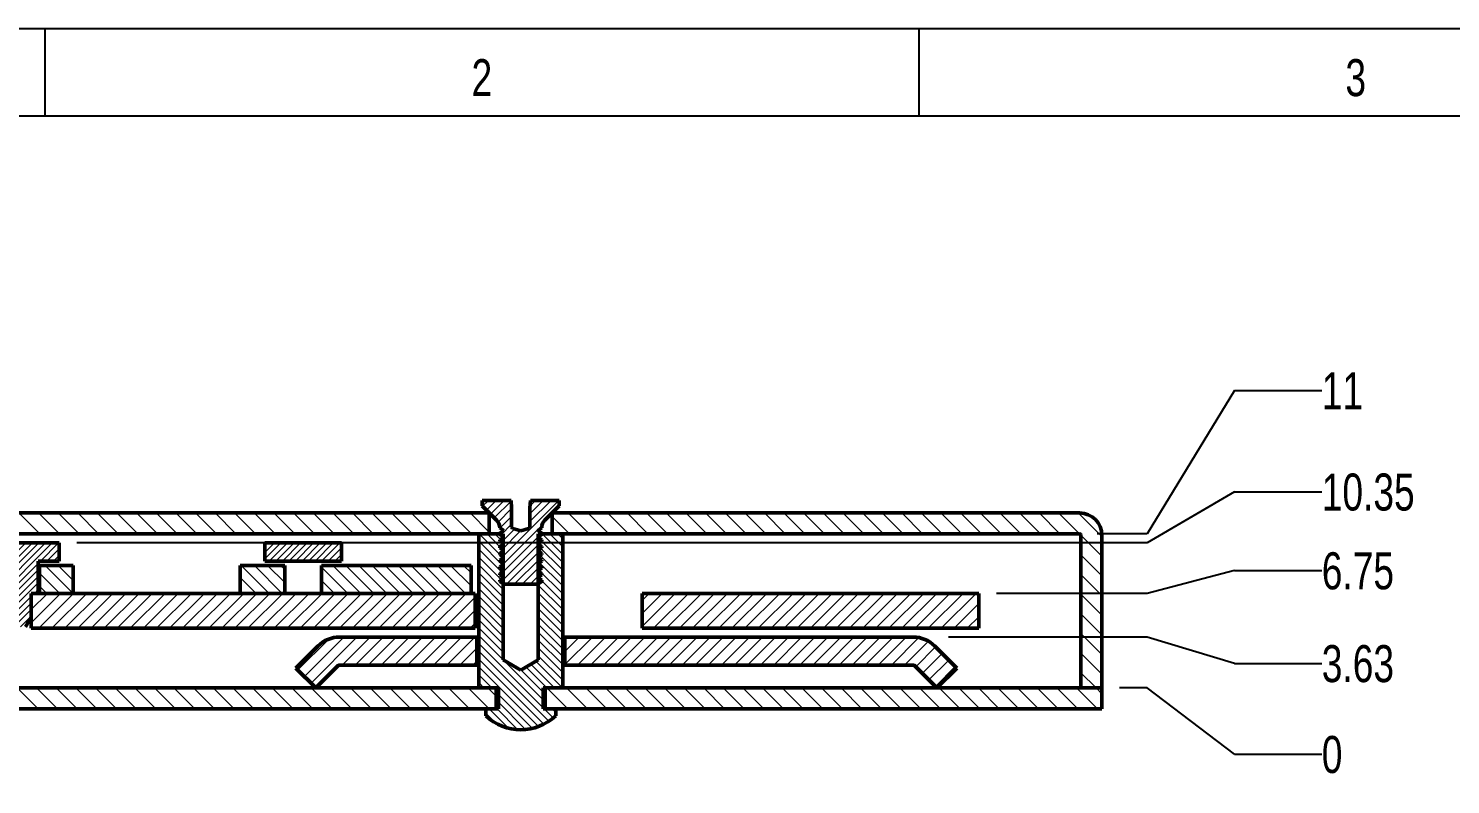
# Model space of a CAD drawing. Header units: millimetres. Extents: x 4 to 420, y 5 to 292.
# Drawn here: x 64 to 145.4, y 248.8 to 292 of the extents above; entities that cross this region are included whole.
import ezdxf

# ---------------------------------------------------------------- set-up
doc = ezdxf.new("R2010")
doc.units = ezdxf.units.MM
doc.layers.add('FORMAT', color=7, linetype='Continuous')
doc.styles.add('SLDTEXTSTYLE0', font='TXT', dxfattribs={"width": 0.75})
doc.dimstyles.new('SLDDIMSTYLE5', dxfattribs={"dimtxt": 2.116667, "dimasz": 2.116667, "dimexe": 0, "dimexo": 0.0625, "dimgap": 0.529167, "dimtad": 0, "dimtih": 1, "dimtoh": 1, "dimdec": 0, "dimlfac": 1.25, "dimrnd": 1e-09, "dimdsep": 46, "dimtxsty": 'SLDTEXTSTYLE0', "dimblk1": 'NONE', "dimblk2": 'NONE', "dimsah": 1, "dimcen": 0.09, "dimadec": 0, "dimazin": 2, "dimtfac": 1, "dimtdec": 0, "dimtofl": 0, "dimtmove": 0, "dimatfit": 3, "dimldrblk": 'NONE', "dimfxl": 1, "dimfrac": 2, "dimtolj": 1, "dimtzin": 12, "dimarcsym": 0})
doc.dimstyles.new('SLDDIMSTYLE6', dxfattribs={"dimtxt": 2.116667, "dimasz": 2.116667, "dimexe": 0, "dimexo": 0.0625, "dimgap": 0.529167, "dimtad": 0, "dimtih": 1, "dimtoh": 1, "dimlfac": 1.25, "dimrnd": 1e-09, "dimzin": 12, "dimdsep": 46, "dimtxsty": 'SLDTEXTSTYLE0', "dimblk1": 'NONE', "dimblk2": 'NONE', "dimsah": 1, "dimcen": 0.09, "dimadec": 0, "dimazin": 3, "dimtfac": 1, "dimtofl": 0, "dimtmove": 0, "dimatfit": 3, "dimldrblk": 'NONE', "dimfxl": 1, "dimfrac": 2, "dimtolj": 1, "dimtzin": 12, "dimarcsym": 0})
doc.dimstyles.new('SLDDIMSTYLE7', dxfattribs={"dimtxt": 2.116667, "dimasz": 2.116667, "dimexe": 0, "dimexo": 0.0625, "dimgap": 0.529167, "dimtad": 0, "dimtih": 1, "dimtoh": 1, "dimlfac": 1.25, "dimrnd": 1e-09, "dimzin": 12, "dimdsep": 46, "dimtxsty": 'SLDTEXTSTYLE0', "dimblk1": 'NONE', "dimblk2": 'NONE', "dimsah": 1, "dimcen": 0.09, "dimadec": 0, "dimazin": 3, "dimtfac": 1, "dimtofl": 0, "dimtmove": 0, "dimatfit": 3, "dimldrblk": 'NONE', "dimfxl": 1, "dimfrac": 2, "dimtolj": 1, "dimtzin": 12, "dimarcsym": 0})

# ---------------------------------------------------------------- blocks, each defined once
blk = doc.blocks.new('_D_13')
at = {"layer": 'FORMAT'}
for p, q in [((128.037, 254.296), (126.457, 254.296)), ((133.037, 250.494), (128.037, 254.296)), ((133.037, 250.494), (138.037, 250.494))]:
    blk.add_line(p, q, dxfattribs=at)
at = {"layer": 'FORMAT', "insert": (138.037, 251.541), "char_height": 2.117, "attachment_point": 1, "style": 'SLDTEXTSTYLE0'}
blk.add_mtext('0', dxfattribs=at)
blk = doc.blocks.new('_None')
blk = doc.blocks.new('_D_14')
at = {"layer": 'FORMAT'}
for p, q in [((128.037, 257.198), (116.676, 257.198)), ((133.037, 255.69), (128.037, 257.198)), ((133.037, 255.69), (138.037, 255.69))]:
    blk.add_line(p, q, dxfattribs=at)
at = {"layer": 'FORMAT', "insert": (138.037, 256.737), "char_height": 2.1167, "attachment_point": 1, "style": 'SLDTEXTSTYLE0'}
blk.add_mtext('3.63', dxfattribs=at)
blk = doc.blocks.new('_D_15')
at = {"layer": 'FORMAT'}
for p, q in [((133.037, 260.997), (128.037, 259.697)), ((133.037, 260.997), (138.037, 260.997)), ((128.037, 259.697), (119.417, 259.697))]:
    blk.add_line(p, q, dxfattribs=at)
at = {"layer": 'FORMAT', "insert": (138.037, 262.044), "char_height": 2.1167, "attachment_point": 1, "style": 'SLDTEXTSTYLE0'}
blk.add_mtext('6.75', dxfattribs=at)
blk = doc.blocks.new('_D_16')
at = {"layer": 'FORMAT'}
for p, q in [((133.037, 265.503), (128.037, 262.577)), ((133.037, 265.503), (138.037, 265.503)), ((128.037, 262.577), (66.796, 262.577))]:
    blk.add_line(p, q, dxfattribs=at)
at = {"layer": 'FORMAT', "insert": (138.037, 266.55), "char_height": 2.1167, "attachment_point": 1, "style": 'SLDTEXTSTYLE0'}
blk.add_mtext('10.35', dxfattribs=at)
blk = doc.blocks.new('_D_17')
at = {"layer": 'FORMAT'}
for p, q in [((133.037, 271.293), (128.037, 263.096)), ((133.037, 271.293), (138.037, 271.293)), ((128.037, 263.096), (125.177, 263.096))]:
    blk.add_line(p, q, dxfattribs=at)
at = {"layer": 'FORMAT', "insert": (138.037, 272.34), "char_height": 2.1167, "attachment_point": 1, "style": 'SLDTEXTSTYLE0'}
blk.add_mtext('11', dxfattribs=at)

msp = doc.modelspace()

# ---------------------------------------------------------------- hatches: boundary and pattern name
at = {"linetype": 'Continuous', "lineweight": 18}
h = msp.add_hatch(dxfattribs=at)
h.set_pattern_fill('ANSI31', scale=0.1, style=0)
edge = h.paths.add_edge_path(flags=0)
edge.add_line((92.6842, 263.4076), (92.6478, 263.4076))
edge.add_line((92.6478, 263.4076), (92.203, 263.263))
edge.add_line((92.203, 263.263), (91.7582, 263.4076))
edge.add_line((91.7582, 263.4076), (91.7218, 263.4076))
edge.add_line((91.7218, 263.4076), (91.6756, 263.4843))
edge.add_line((91.6756, 263.4843), (91.6756, 264.5892))
edge.add_line((91.6756, 264.5892), (91.6458, 265.0156))
edge.add_line((91.6458, 265.0156), (90.003, 265.0156))
edge.add_line((90.003, 265.0156), (90.003, 264.6956))
edge.add_line((90.003, 264.6956), (90.8156, 263.883))
edge.add_arc((90.363, 263.4305), 0.64, 1.989857, 45, ccw=False)
edge.add_line((91.0026, 263.4527), (91.003, 263.4527))
edge.add_line((91.003, 263.4527), (91.2274, 263.2956))
edge.add_line((91.2274, 263.2956), (91.003, 263.1384))
edge.add_line((91.003, 263.1384), (91.003, 263.0677))
edge.add_line((91.003, 263.0677), (91.2274, 262.9106))
edge.add_line((91.2274, 262.9106), (91.003, 262.7534))
edge.add_line((91.003, 262.7534), (91.003, 262.6827))
edge.add_line((91.003, 262.6827), (91.2274, 262.5256))
edge.add_line((91.2274, 262.5256), (91.003, 262.3684))
edge.add_line((91.003, 262.3684), (91.003, 262.2977))
edge.add_line((91.003, 262.2977), (91.2274, 262.1406))
edge.add_line((91.2274, 262.1406), (91.003, 261.9834))
edge.add_line((91.003, 261.9834), (91.003, 261.9127))
edge.add_line((91.003, 261.9127), (91.2274, 261.7556))
edge.add_line((91.2274, 261.7556), (91.003, 261.5984))
edge.add_line((91.003, 261.5984), (91.003, 261.5277))
edge.add_line((91.003, 261.5277), (91.2274, 261.3706))
edge.add_line((91.2274, 261.3706), (91.003, 261.2134))
edge.add_line((91.003, 261.2134), (91.003, 261.1427))
edge.add_line((91.003, 261.1427), (91.2274, 260.9856))
edge.add_line((91.2274, 260.9856), (91.003, 260.8284))
edge.add_line((91.003, 260.8284), (91.003, 260.7577))
edge.add_line((91.003, 260.7577), (91.2274, 260.6006))
edge.add_line((91.2274, 260.6006), (91.003, 260.4434))
edge.add_line((91.003, 260.4434), (91.003, 260.3727))
edge.add_line((91.003, 260.3727), (91.2274, 260.2156))
edge.add_line((91.2274, 260.2156), (93.1786, 260.2156))
edge.add_line((93.1786, 260.2156), (93.403, 260.3727))
edge.add_line((93.403, 260.3727), (93.403, 260.4434))
edge.add_line((93.403, 260.4434), (93.1786, 260.6006))
edge.add_line((93.1786, 260.6006), (93.403, 260.7577))
edge.add_line((93.403, 260.7577), (93.403, 260.8284))
edge.add_line((93.403, 260.8284), (93.1786, 260.9856))
edge.add_line((93.1786, 260.9856), (93.403, 261.1427))
edge.add_line((93.403, 261.1427), (93.403, 261.2134))
edge.add_line((93.403, 261.2134), (93.1786, 261.3706))
edge.add_line((93.1786, 261.3706), (93.403, 261.5277))
edge.add_line((93.403, 261.5277), (93.403, 261.5984))
edge.add_line((93.403, 261.5984), (93.1786, 261.7556))
edge.add_line((93.1786, 261.7556), (93.403, 261.9127))
edge.add_line((93.403, 261.9127), (93.403, 261.9834))
edge.add_line((93.403, 261.9834), (93.1786, 262.1406))
edge.add_line((93.1786, 262.1406), (93.403, 262.2977))
edge.add_line((93.403, 262.2977), (93.403, 262.3684))
edge.add_line((93.403, 262.3684), (93.1786, 262.5256))
edge.add_line((93.1786, 262.5256), (93.403, 262.6827))
edge.add_line((93.403, 262.6827), (93.403, 262.7534))
edge.add_line((93.403, 262.7534), (93.1786, 262.9106))
edge.add_line((93.1786, 262.9106), (93.403, 263.0677))
edge.add_line((93.403, 263.0677), (93.403, 263.1384))
edge.add_line((93.403, 263.1384), (93.1786, 263.2956))
edge.add_line((93.1786, 263.2956), (93.403, 263.4527))
edge.add_line((93.403, 263.4527), (93.4034, 263.4527))
edge.add_arc((94.043, 263.4305), 0.64, 135, 178.010143, ccw=False)
edge.add_line((93.5905, 263.883), (94.403, 264.6956))
edge.add_line((94.403, 264.6956), (94.403, 265.0156))
edge.add_line((94.403, 265.0156), (92.7602, 265.0156))
edge.add_line((92.7602, 265.0156), (92.7304, 264.5892))
edge.add_line((92.7304, 264.5892), (92.7304, 263.4843))
edge.add_line((92.7304, 263.4843), (92.6842, 263.4076))
h = msp.add_hatch(dxfattribs=at)
h.set_pattern_fill('ANSI31', scale=0.25, angle=90, style=0)
h.paths.add_polyline_path([(34.9304, 263.0956), (90.403, 263.0956), (90.403, 264.2956), (34.9304, 264.2956)], flags=0)
h = msp.add_hatch(dxfattribs=at)
h.set_pattern_fill('ANSI31', scale=0.25, angle=90, style=0)
edge = h.paths.add_edge_path(flags=0)
edge.add_arc((124.1773, 263.0156), 1.28, 0, 90)
edge.add_line((124.1773, 264.2956), (94.003, 264.2956))
edge.add_line((94.003, 264.2956), (94.003, 263.0956))
edge.add_line((94.003, 263.0956), (124.1773, 263.0956))
edge.add_arc((124.1773, 263.0156), 0.08, 0, 90, ccw=False)
edge.add_line((124.2573, 263.0156), (124.2573, 254.2923))
edge.add_line((124.2573, 254.2923), (125.4573, 254.2923))
edge.add_line((125.4573, 254.2923), (125.4573, 263.0156))
h = msp.add_hatch(dxfattribs=at)
h.set_pattern_fill('ANSI31', scale=0.1, angle=-90, style=0)
edge = h.paths.add_edge_path(flags=0)
edge.add_line((93.203, 255.8956), (92.203, 255.2947))
edge.add_line((92.203, 255.2947), (91.203, 255.8956))
edge.add_line((91.203, 255.8956), (91.203, 263.0956))
edge.add_line((91.203, 263.0956), (89.803, 263.0956))
edge.add_line((89.803, 263.0956), (89.803, 254.2956))
edge.add_line((89.803, 254.2956), (90.923, 254.2956))
edge.add_line((90.923, 254.2956), (90.923, 253.0956))
edge.add_line((90.923, 253.0956), (90.203, 253.0956))
edge.add_line((90.203, 253.0956), (90.203, 252.6956))
edge.add_arc((92.203, 254.7956), 2.9, 226.397181, 313.602819)
edge.add_line((94.203, 252.6956), (94.203, 253.0956))
edge.add_line((94.203, 253.0956), (93.483, 253.0956))
edge.add_line((93.483, 253.0956), (93.483, 254.2956))
edge.add_line((93.483, 254.2956), (94.603, 254.2956))
edge.add_line((94.603, 254.2956), (94.603, 263.0956))
edge.add_line((94.603, 263.0956), (93.203, 263.0956))
edge.add_line((93.203, 263.0956), (93.203, 255.8956))
h = msp.add_hatch(dxfattribs=at)
h.set_pattern_fill('ANSI31', scale=0.0833333, style=0)
h.paths.add_polyline_path([(65.796, 261.5374), (65.796, 262.5774), (60.196, 262.5774), (60.196, 261.5374), (61.396, 261.5374), (61.396, 259.6974), (61.796, 259.6974), (61.796, 258.3374), (62.1194, 257.7774), (63.8727, 257.7774), (64.196, 258.3374), (64.196, 259.6974), (64.596, 259.6974), (64.596, 261.5374)], flags=0)
h = msp.add_hatch(dxfattribs=at)
h.set_pattern_fill('ANSI31', scale=0.0833333, style=0)
h.paths.add_polyline_path([(81.9388, 262.5774), (77.5681, 262.5774), (77.5681, 261.5374), (81.9388, 261.5374)], flags=0)
h = msp.add_hatch(dxfattribs=at)
h.set_pattern_fill('ANSI31', scale=0.1666667, angle=90, style=0)
h.paths.add_polyline_path([(66.596, 261.2974), (64.676, 261.2974), (64.676, 259.6974), (66.596, 259.6974)], flags=0)
h = msp.add_hatch(dxfattribs=at)
h.set_pattern_fill('ANSI31', scale=0.1666667, angle=90, style=0)
h.paths.add_polyline_path([(76.1535, 259.6974), (78.6969, 259.6974), (78.6969, 261.2974), (76.1535, 261.2974)], flags=0)
h = msp.add_hatch(dxfattribs=at)
h.set_pattern_fill('ANSI31', scale=0.1666667, angle=90, style=0)
h.paths.add_polyline_path([(80.81, 259.6974), (89.363, 259.6974), (89.363, 261.2974), (80.81, 261.2974)], flags=0)
h = msp.add_hatch(dxfattribs=at)
h.set_pattern_fill('ANSI31', scale=0.1666667, angle=180, style=0)
h.paths.add_polyline_path([(64.196, 259.6974), (64.196, 257.6974), (89.6043, 257.6974), (89.6043, 259.6974)], flags=0)
h = msp.add_hatch(dxfattribs=at)
h.set_pattern_fill('ANSI31', scale=0.1666667, angle=180, style=0)
h.paths.add_polyline_path([(118.4173, 257.6974), (118.4173, 259.6974), (99.1442, 259.6974), (99.1442, 257.6974)], flags=0)
h = msp.add_hatch(dxfattribs=at)
h.set_pattern_fill('ANSI31', scale=0.1666667, style=0)
edge = h.paths.add_edge_path(flags=0)
edge.add_line((89.683, 257.1984), (81.8438, 257.1984))
edge.add_arc((81.8438, 255.4384), 1.76, 90, 135)
edge.add_line((80.5992, 256.683), (79.3432, 255.4269))
edge.add_line((79.3432, 255.4269), (80.4746, 254.2956))
edge.add_line((80.4746, 254.2956), (81.7306, 255.5516))
edge.add_arc((81.8438, 255.4384), 0.16, 90, 135, ccw=False)
edge.add_line((81.8438, 255.5984), (89.683, 255.5984))
edge.add_line((89.683, 255.5984), (89.683, 257.1984))
h = msp.add_hatch(dxfattribs=at)
h.set_pattern_fill('ANSI31', scale=0.1666667, style=0)
edge = h.paths.add_edge_path(flags=0)
edge.add_line((94.723, 255.5984), (114.6471, 255.5984))
edge.add_arc((114.6471, 255.4384), 0.16, 45, 90, ccw=False)
edge.add_line((114.7602, 255.5516), (116.0162, 254.2956))
edge.add_line((116.0162, 254.2956), (117.1476, 255.4269))
edge.add_line((117.1476, 255.4269), (115.8916, 256.683))
edge.add_arc((114.6471, 255.4384), 1.76, 45, 90)
edge.add_line((114.6471, 257.1984), (94.723, 257.1984))
edge.add_line((94.723, 257.1984), (94.723, 255.5984))
h = msp.add_hatch(dxfattribs=at)
h.set_pattern_fill('ANSI31', scale=0.25, angle=-90, style=0)
h.paths.add_polyline_path([(34.9304, 253.0956), (90.803, 253.0956), (90.803, 254.2956), (34.9304, 254.2956)], flags=0)
h = msp.add_hatch(dxfattribs=at)
h.set_pattern_fill('ANSI31', scale=0.25, angle=-90, style=0)
h.paths.add_polyline_path([(125.4573, 253.0956), (125.4573, 254.2956), (93.603, 254.2956), (93.603, 253.0956)], flags=0)

# ---------------------------------------------------------------- linework, layer by layer
at = {"color": 7, "linetype": 'Continuous', "lineweight": 25}
for p, q in [((15, 292), (415, 292)), ((65, 287), (65, 292)), ((115, 287), (115, 292)), ((20, 287), (410, 287))]:
    msp.add_line(p, q, dxfattribs=at)
at = {"color": 7, "linetype": 'Continuous', "lineweight": 50}
for p, q in [((91.6458, 265.0156), (90.003, 265.0156)), ((90.003, 265.0156), (90.003, 264.6956)), ((90.003, 264.6956), (90.8156, 263.883)), ((91.6756, 264.5892), (91.6458, 265.0156)), ((91.6756, 263.4843), (91.6756, 264.5892)), ((92.7602, 265.0156), (92.7304, 264.5892)), ((92.7304, 264.5892), (92.7304, 263.4843)), ((94.403, 265.0156), (92.7602, 265.0156)), ((93.5905, 263.883), (94.403, 264.6956)), ((94.403, 264.6956), (94.403, 265.0156)), ((90.403, 264.2956), (34.9304, 264.2956)), ((90.403, 264.2956), (90.403, 263.0956)), ((124.1773, 264.2956), (94.003, 264.2956)), ((94.003, 263.0956), (94.003, 264.2956)), ((90.403, 263.0956), (34.9304, 263.0956)), ((91.203, 263.0956), (89.803, 263.0956)), ((89.803, 254.2956), (89.803, 263.0956)), ((91.003, 263.4527), (91.0026, 263.4527)), ((91.2274, 263.2956), (91.003, 263.4527)), ((91.003, 263.1384), (91.2274, 263.2956)), ((91.003, 263.1384), (91.003, 263.0677)), ((91.2274, 262.9106), (91.003, 263.0677)), ((91.003, 262.7534), (91.2274, 262.9106)), ((91.203, 263.0956), (91.203, 255.8956)), ((91.7218, 263.4076), (91.6756, 263.4843)), ((91.7218, 263.4076), (91.7582, 263.4076)), ((92.203, 263.263), (91.7582, 263.4076)), ((92.6478, 263.4076), (92.203, 263.263)), ((92.6478, 263.4076), (92.6842, 263.4076)), ((92.7304, 263.4843), (92.6842, 263.4076)), ((93.403, 263.4527), (93.1786, 263.2956)), ((93.1786, 263.2956), (93.403, 263.1384)), ((93.403, 263.0677), (93.1786, 262.9106)), ((93.1786, 262.9106), (93.403, 262.7534)), ((94.603, 263.0956), (93.203, 263.0956)), ((93.203, 255.8956), (93.203, 263.0956)), ((93.4034, 263.4527), (93.403, 263.4527)), ((93.403, 263.0677), (93.403, 263.1384)), ((124.1773, 263.0956), (94.003, 263.0956)), ((94.603, 263.0956), (94.603, 254.2956)), ((124.2573, 263.0156), (124.2573, 254.2923)), ((125.4573, 263.0156), (125.4573, 254.2923)), ((65.796, 262.5774), (60.196, 262.5774)), ((65.796, 262.5774), (65.796, 261.5374)), ((77.5681, 262.5774), (81.9388, 262.5774)), ((77.5681, 261.5374), (77.5681, 262.5774)), ((81.9388, 262.5774), (81.9388, 261.5374)), ((91.003, 262.7534), (91.003, 262.6827)), ((91.2274, 262.5256), (91.003, 262.6827)), ((91.003, 262.3684), (91.2274, 262.5256)), ((91.003, 262.3684), (91.003, 262.2977)), ((91.2274, 262.1406), (91.003, 262.2977)), ((91.003, 261.9834), (91.2274, 262.1406)), ((93.403, 262.6827), (93.1786, 262.5256)), ((93.1786, 262.5256), (93.403, 262.3684)), ((93.403, 262.2977), (93.1786, 262.1406)), ((93.1786, 262.1406), (93.403, 261.9834)), ((93.403, 262.6827), (93.403, 262.7534)), ((93.403, 262.2977), (93.403, 262.3684)), ((64.596, 261.5374), (64.596, 259.6974)), ((65.796, 261.5374), (64.596, 261.5374)), ((64.676, 261.2974), (66.596, 261.2974)), ((64.676, 261.2974), (64.676, 259.6974)), ((66.596, 261.2974), (66.596, 259.6974)), ((76.1535, 261.2974), (78.6969, 261.2974)), ((76.1535, 259.6974), (76.1535, 261.2974)), ((81.9388, 261.5374), (77.5681, 261.5374)), ((78.6969, 259.6974), (78.6969, 261.2974)), ((80.81, 261.2974), (89.363, 261.2974)), ((80.81, 261.2974), (80.81, 259.6974)), ((89.363, 259.6974), (89.363, 261.2974)), ((91.003, 261.9834), (91.003, 261.9127)), ((91.2274, 261.7556), (91.003, 261.9127)), ((91.003, 261.5984), (91.2274, 261.7556)), ((91.003, 261.5984), (91.003, 261.5277)), ((91.2274, 261.3706), (91.003, 261.5277)), ((91.003, 261.2134), (91.2274, 261.3706)), ((91.003, 261.2134), (91.003, 261.1427)), ((93.403, 261.9127), (93.1786, 261.7556)), ((93.1786, 261.7556), (93.403, 261.5984)), ((93.403, 261.5277), (93.1786, 261.3706)), ((93.1786, 261.3706), (93.403, 261.2134)), ((93.403, 261.9127), (93.403, 261.9834)), ((93.403, 261.5277), (93.403, 261.5984)), ((93.403, 261.1427), (93.403, 261.2134)), ((91.2274, 260.9856), (91.003, 261.1427)), ((91.003, 260.8284), (91.2274, 260.9856)), ((91.003, 260.8284), (91.003, 260.7577)), ((91.2274, 260.6006), (91.003, 260.7577)), ((91.003, 260.4434), (91.2274, 260.6006)), ((91.003, 260.4434), (91.003, 260.3727)), ((93.403, 261.1427), (93.1786, 260.9856)), ((93.1786, 260.9856), (93.403, 260.8284)), ((93.403, 260.7577), (93.1786, 260.6006)), ((93.1786, 260.6006), (93.403, 260.4434)), ((93.403, 260.7577), (93.403, 260.8284)), ((93.403, 260.3727), (93.403, 260.4434)), ((64.196, 259.6974), (64.196, 257.6974)), ((64.196, 259.6974), (89.6043, 259.6974)), ((64.196, 259.6974), (64.196, 258.3374)), ((64.596, 259.6974), (64.196, 259.6974)), ((64.676, 259.6974), (66.596, 259.6974)), ((76.1535, 259.6974), (78.6969, 259.6974)), ((80.81, 259.6974), (89.363, 259.6974)), ((89.6043, 259.6974), (89.6043, 257.6974)), ((91.2274, 260.2156), (91.003, 260.3727)), ((91.2274, 260.2156), (93.1786, 260.2156)), ((93.403, 260.3727), (93.1786, 260.2156)), ((118.4173, 259.6974), (99.1442, 259.6974)), ((99.1442, 257.6974), (99.1442, 259.6974)), ((118.4173, 259.6974), (118.4173, 257.6974)), ((64.196, 258.3374), (63.8727, 257.7774)), ((64.196, 257.6974), (89.6043, 257.6974)), ((81.8438, 257.1984), (89.683, 257.1984)), ((89.683, 255.5984), (89.683, 257.1984)), ((114.6471, 257.1984), (94.723, 257.1984)), ((94.723, 257.1984), (94.723, 255.5984)), ((118.4173, 257.6974), (99.1442, 257.6974)), ((79.3432, 255.4269), (80.5992, 256.683)), ((117.1476, 255.4269), (115.8916, 256.683)), ((80.4746, 254.2956), (81.7306, 255.5516)), ((81.8438, 255.5984), (89.683, 255.5984)), ((91.203, 255.8956), (92.203, 255.2947)), ((92.203, 255.2947), (93.203, 255.8956)), ((114.6471, 255.5984), (94.723, 255.5984)), ((116.0162, 254.2956), (114.7602, 255.5516)), ((80.4746, 254.2956), (79.3432, 255.4269)), ((116.0162, 254.2956), (117.1476, 255.4269)), ((90.803, 254.2956), (34.9304, 254.2956)), ((90.923, 254.2956), (89.803, 254.2956)), ((90.803, 254.2956), (90.803, 253.0956)), ((90.923, 253.0956), (90.923, 254.2956)), ((93.483, 254.2956), (93.483, 253.0956)), ((94.603, 254.2956), (93.483, 254.2956)), ((125.4573, 254.2956), (93.603, 254.2956)), ((93.603, 253.0956), (93.603, 254.2956)), ((125.4573, 254.2923), (124.2573, 254.2923)), ((125.4573, 254.2956), (125.4573, 253.0956)), ((90.803, 253.0956), (34.9304, 253.0956)), ((90.203, 253.0956), (90.923, 253.0956)), ((90.203, 252.6956), (90.203, 253.0956)), ((93.483, 253.0956), (94.203, 253.0956)), ((125.4573, 253.0956), (93.603, 253.0956)), ((94.203, 253.0956), (94.203, 252.6956))]:
    msp.add_line(p, q, dxfattribs=at)
for centre, radius, start, end in [((90.363, 263.4305), 0.64, 1.989857, 45), ((94.043, 263.4305), 0.64, 135, 178.010143), ((124.1773, 263.0156), 1.28, 0, 90), ((124.1773, 263.0156), 0.08, 0, 90), ((81.8438, 255.4384), 1.76, 90, 135), ((114.6471, 255.4384), 1.76, 45, 90), ((81.8438, 255.4384), 0.16, 90, 135), ((114.6471, 255.4384), 0.16, 45, 90), ((92.203, 254.7956), 2.9, 226.397181, 313.602819)]:
    msp.add_arc(centre, radius, start, end, dxfattribs=at)

# ---------------------------------------------------------------- texts
at = {"color": 7, "linetype": 'Continuous', "lineweight": 0, "char_height": 2.1167, "attachment_point": 2, "style": 'SLDTEXTSTYLE0'}
for s, insert in [('2', (89.9787, 290.2463)), ('3', (139.9787, 290.2463))]:
    msp.add_mtext(s, dxfattribs=dict(at, insert=insert))

# ---------------------------------------------------------------- dimensions: what is measured, and where the dimension line sits
at = {"layer": 'FORMAT'}
for feature_location, offset, origin, dimstyle, picture, middle in [((124.1773, 263.0956), (13.8595, 8.1972), (125.4573, 254.2956), 'SLDDIMSTYLE7', '_D_17', (139.6008, 271.2928)), ((65.796, 262.5774), (72.2408, 2.9259), (125.4573, 254.2956), 'SLDDIMSTYLE7', '_D_16', (141.5548, 265.5032)), ((118.4173, 259.6974), (19.6195, 1.2998), (125.4573, 254.2956), 'SLDDIMSTYLE7', '_D_15', (140.7728, 260.9972)), ((114.6471, 257.1984), (23.3897, -1.5086), (125.4573, 254.2956), 'SLDDIMSTYLE6', '_D_14', (140.7728, 255.6899)), ((125.4573460693, 254.2955577159), (12.5794675852, -3.8010631917), (125.4573460693, 254.2955577159), 'SLDDIMSTYLE5', '_D_13', (138.8188044169, 250.4944945242))]:
    dim = msp.add_ordinate_dim(feature_location=feature_location, offset=offset, dtype=0, origin=origin, dimstyle=dimstyle, dxfattribs=at)
    dim.commit()
    dim.dimension.update_dxf_attribs({"geometry": picture, "text_midpoint": middle})

doc.saveas('drawing.dxf')
